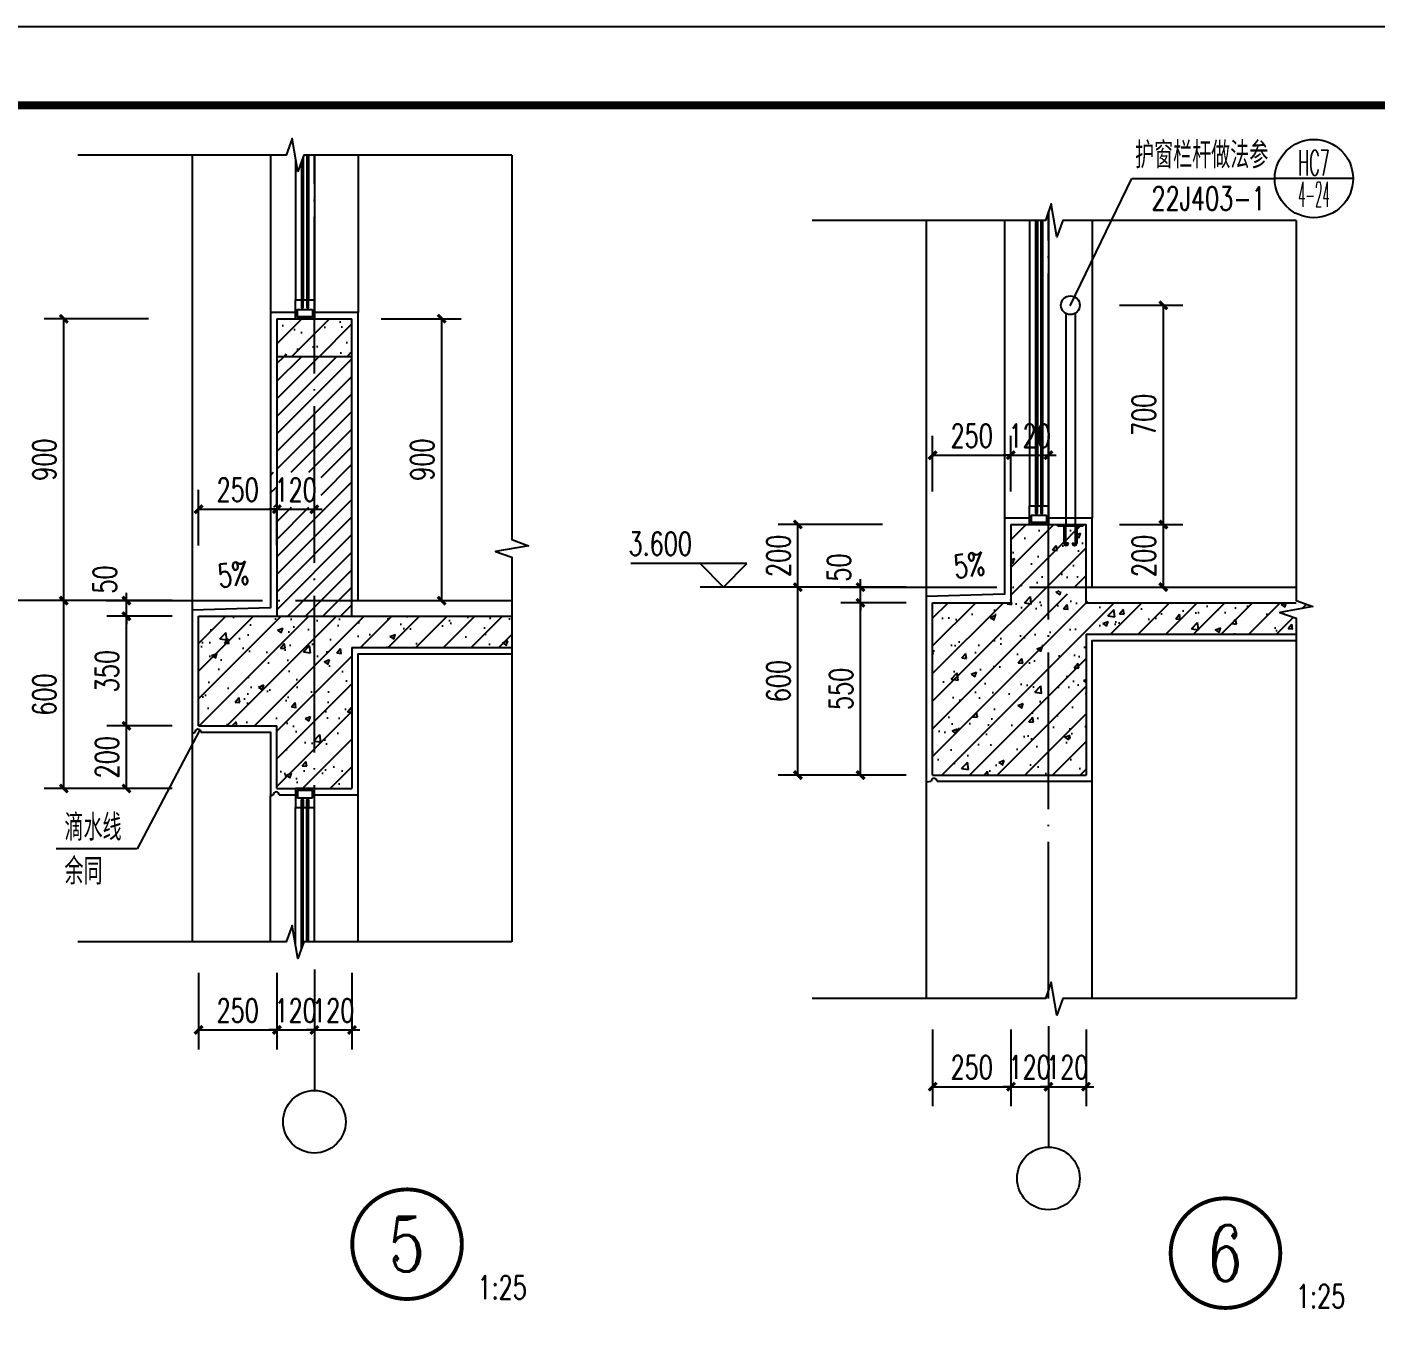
# Model space of a CAD drawing. Extents: x 79570 to 678837, y -1139230 to -612789.
# Drawn here: x 638062 to 646676, y -788883 to -780588 of the extents above; entities that cross this region are included whole.
import ezdxf
from ezdxf.enums import TextEntityAlignment as Align

# ---------------------------------------------------------------- set-up
doc = ezdxf.new("R2010")
doc.units = 0
doc.header["$LTSCALE"] = 1000
doc.header["$MEASUREMENT"] = 0
doc.linetypes.add('DOTE', pattern=[2.42, 2, -0.2, 0.02, -0.2])
for name, color, linetype in [('4', 4, 'Continuous'), ('A-剖-0.20mm.......SECT-L04', 42, 'Continuous'), ('A-剖-填充.........SECT-PATT', 156, 'Continuous'), ('A-立-护栏栏杆.....ELEV-RAIL', 123, 'Continuous'), ('A-立-线.18........ELEV-L.18', 153, 'Continuous'), ('A-通-结构剖线.....COMM-STRU-SECT', 20, 'Continuous'), ('A-通-轴线.........COMM-GRID', 27, 'DOTE'), ('A-通-门窗剖线.....COMM-GLAZ-SECT', 150, 'Continuous'), ('AXIS', 3, 'Continuous'), ('AXIS_TEXT', 7, 'Continuous'), ('DIM_ELEV', 3, 'Continuous'), ('DIM_IDEN', 210, 'Continuous'), ('DIM_LEAD', 3, 'Continuous'), ('DIM_SYMB', 3, 'Continuous'), ('PUB_DIM', 3, 'Continuous'), ('PUB_TEXT', 7, 'Continuous'), ('结-图框', 6, 'Continuous')]:
    doc.layers.add(name, color=color, linetype=linetype)
doc.layers.add('ys-notprint', color=7, linetype='Continuous', plot=False)
doc.styles.add('_TCH_DIM', font='SIMPLEX', dxfattribs={"bigfont": 'GBCBIG'})
doc.styles.add('_TCH_DIM_T3', font='SIMPLEX', dxfattribs={"width": 0.705882, "bigfont": 'GBCBIG'})
doc.styles.add('_TCH_LABEL', font='COMPLEX', dxfattribs={"bigfont": 'GBCBIG'})
doc.styles.add('COMPLEX', font='COMPLEX')
doc.styles.add('R5-WALL-DIMS-D$0$_TCH_DIM', font='SIMPLEX', dxfattribs={"bigfont": 'GBCBIG'})
doc.styles.add('蓝绿图框', font='', dxfattribs={"width": 0.7})
doc.styles.get('蓝绿图框').set_extended_font_data('SimSun')
doc.dimstyles.new('_TCH_ARCH&&25', dxfattribs={"dimtxt": 74.375, "dimasz": 25, "dimexe": 62.5, "dimexo": 75, "dimgap": 25, "dimtad": 1, "dimdec": 0, "dimzin": 0, "dimdsep": 46, "dimtxsty": '_TCH_DIM_T3', "dimblk": 'ARCHTICK', "dimcen": 0.09, "dimclrt": 7, "dimazin": 2, "dimtfac": 1, "dimtdec": 0, "dimtix": 1, "dimtmove": 2, "dimatfit": 3, "dimfxl": 1, "dimtolj": 1, "dimtzin": 0, "dimarcsym": 0})

# ---------------------------------------------------------------- blocks, each defined once
blk = doc.blocks.new('_AXISO')
blk.add_circle((0, 0), 0.5)
at = {"layer": 'AXIS_TEXT', "style": 'COMPLEX', "width": 1.041667}
blk.add_attdef('A', text='', height=0.56, dxfattribs=at).set_placement((-0.25, -0.28), (0.25, -0.28), align=Align.FIT)
blk = doc.blocks.new('A$C7B8302AA')
at = {"layer": 'A-通-门窗剖线.....COMM-GLAZ-SECT'}
for points in [[(-5.8, -58.3), (-5.8, 0), (-64.2, 0), (-64.2, -58.3), (-46.1, -58.3), (-46.1, -35), (-40.3, -35), (-40.3, -58.3), (-29.8, -58.3), (-29.8, -35), (-23.9, -35), (-23.9, -58.3)], [(-11.7, -29.2), (-11.7, -5.8), (-58.3, -5.8), (-58.3, -29.2), (-49, -29.2), (-49, -29.2), (-34.4, -29.2), (-34.4, -29.2), (-33.8, -29.2), (-33.8, -29.2), (-15.2, -29.2), (-15.2, -29.2)]]:
    blk.add_lwpolyline(points, close=True, dxfattribs=at)
blk = doc.blocks.new('全a80ym')
at = {"layer": 'A-立-护栏栏杆.....ELEV-RAIL'}
for p, q in [((-40, -5), (-40, 0)), ((-40, 0), (40, 0)), ((40, -5), (-40, -5)), ((-20.6, -5), (-20.6, -59.5)), ((-15.6, -5), (-15.6, -59.5)), ((15.6, -5), (15.6, -59.5)), ((20.6, -5), (20.6, -59.5)), ((40, 0), (40, -5)), ((-6, -59.5), (-11, -59.5)), ((6, -59.5), (11, -59.5))]:
    blk.add_line(p, q, dxfattribs=at)
for centre, radius in [((-13.3, -59.5), 7.28), ((-13.3, -59.5), 2.28), ((13.3, -59.5), 7.28), ((13.3, -59.5), 2.28)]:
    blk.add_arc(centre, radius, 180, 0, dxfattribs=at)
blk = doc.blocks.new('_ArchTick')
at = {"color": 0, "linetype": 'ByBlock', "const_width": 0.4}
blk.add_lwpolyline([(-0.5, -0.5), (0.5, 0.5)], dxfattribs=at)
blk = doc.blocks.new('*D3590')
at = {"layer": 'Defpoints', "color": 0, "transparency": 16777216}
for p in [(618208.3, -839702.9), (618458.3, -839702.9), (618458.3, -839960.3)]:
    blk.add_point(p, dxfattribs=at)
at = {"layer": 'PUB_DIM', "color": 0, "lineweight": -2, "transparency": 16777216}
for p, q in [((618208.3, -839777.9), (618208.3, -840022.8)), ((618458.3, -839777.9), (618458.3, -840022.8)), ((618208.3, -839960.3), (618458.3, -839960.3))]:
    blk.add_line(p, q, dxfattribs=at)
at = {"layer": 'PUB_DIM', "color": 0, "lineweight": -2, "transparency": 16777216, "xscale": 25, "yscale": 25, "zscale": 25, "rotation": 180}
blk.add_blockref('_ArchTick', (618208.3, -839960.3), dxfattribs=at)
at = {"layer": 'PUB_DIM', "color": 0, "lineweight": -2, "transparency": 16777216, "xscale": 25, "yscale": 25, "zscale": 25}
blk.add_blockref('_ArchTick', (618458.3, -839960.3), dxfattribs=at)
at = {"layer": 'PUB_DIM', "color": 7, "transparency": 16777216, "insert": (618333.3, -839898.1), "char_height": 74.38, "attachment_point": 5, "style": '_TCH_DIM_T3'}
blk.add_mtext('\\A1;250', dxfattribs=at)
blk = doc.blocks.new('*D3591')
at = {"layer": 'Defpoints', "color": 0, "transparency": 16777216}
for p in [(618458.3, -839702.9), (618578.3, -839702.9), (618578.3, -839960.3)]:
    blk.add_point(p, dxfattribs=at)
at = {"layer": 'PUB_DIM', "color": 0, "lineweight": -2, "transparency": 16777216}
for p, q in [((618458.3, -839777.9), (618458.3, -840022.8)), ((618578.3, -839777.9), (618578.3, -840022.8)), ((618458.3, -839960.3), (618433.3, -839960.3)), ((618458.3, -839960.3), (618578.3, -839960.3)), ((618578.3, -839960.3), (618603.3, -839960.3))]:
    blk.add_line(p, q, dxfattribs=at)
at = {"layer": 'PUB_DIM', "color": 0, "lineweight": -2, "transparency": 16777216, "xscale": 25, "yscale": 25, "zscale": 25}
blk.add_blockref('_ArchTick', (618458.3, -839960.3), dxfattribs=at)
at = {"layer": 'PUB_DIM', "color": 0, "lineweight": -2, "transparency": 16777216, "xscale": 25, "yscale": 25, "zscale": 25, "rotation": 180}
blk.add_blockref('_ArchTick', (618578.3, -839960.3), dxfattribs=at)
at = {"layer": 'PUB_DIM', "color": 7, "transparency": 16777216, "insert": (618518.3, -839898.1), "char_height": 74.38, "attachment_point": 5, "style": '_TCH_DIM_T3'}
blk.add_mtext('\\A1;120', dxfattribs=at)
blk = doc.blocks.new('*D3592')
at = {"layer": 'Defpoints', "color": 0, "transparency": 16777216}
for p in [(618578.3, -839702.9), (618698.3, -839702.9), (618698.3, -839960.3)]:
    blk.add_point(p, dxfattribs=at)
at = {"layer": 'PUB_DIM', "color": 0, "lineweight": -2, "transparency": 16777216}
for p, q in [((618578.3, -839777.9), (618578.3, -840022.8)), ((618698.3, -839777.9), (618698.3, -840022.8)), ((618578.3, -839960.3), (618553.3, -839960.3)), ((618578.3, -839960.3), (618698.3, -839960.3)), ((618698.3, -839960.3), (618723.3, -839960.3))]:
    blk.add_line(p, q, dxfattribs=at)
at = {"layer": 'PUB_DIM', "color": 0, "lineweight": -2, "transparency": 16777216, "xscale": 25, "yscale": 25, "zscale": 25}
blk.add_blockref('_ArchTick', (618578.3, -839960.3), dxfattribs=at)
at = {"layer": 'PUB_DIM', "color": 0, "lineweight": -2, "transparency": 16777216, "xscale": 25, "yscale": 25, "zscale": 25, "rotation": 180}
blk.add_blockref('_ArchTick', (618698.3, -839960.3), dxfattribs=at)
at = {"layer": 'PUB_DIM', "color": 7, "transparency": 16777216, "insert": (618638.3, -839898.1), "char_height": 74.38, "attachment_point": 5, "style": '_TCH_DIM_T3'}
blk.add_mtext('\\A1;120', dxfattribs=at)
blk = doc.blocks.new('*D3593')
at = {"layer": 'Defpoints', "color": 0, "transparency": 16777216}
for p in [(617978.3, -838589.5), (618198.9, -838589.5), (618198.9, -838639.5)]:
    blk.add_point(p, dxfattribs=at)
at = {"layer": 'PUB_DIM', "color": 0, "lineweight": -2, "transparency": 16777216}
for p, q in [((617978.3, -838589.5), (617978.3, -838564.5)), ((618123.9, -838589.5), (617915.8, -838589.5)), ((617978.3, -838639.5), (617978.3, -838589.5)), ((618123.9, -838639.5), (617915.8, -838639.5)), ((617978.3, -838639.5), (617978.3, -838664.5))]:
    blk.add_line(p, q, dxfattribs=at)
at = {"layer": 'PUB_DIM', "color": 0, "lineweight": -2, "transparency": 16777216, "xscale": 25, "yscale": 25, "zscale": 25}
for p, rotation in [((617978.3, -838589.5), 270), ((617978.3, -838639.5), 90)]:
    blk.add_blockref('_ArchTick', p, dxfattribs=dict(at, rotation=rotation))
at = {"layer": 'PUB_DIM', "color": 7, "transparency": 16777216, "insert": (617909.6, -838522), "char_height": 74.38, "attachment_point": 5, "rotation": 90, "style": '_TCH_DIM_T3'}
blk.add_mtext('\\A1;50', dxfattribs=at)
blk = doc.blocks.new('*D3594')
at = {"layer": 'Defpoints', "color": 0, "transparency": 16777216}
for p in [(617978.3, -838639.5), (618198.9, -838639.5), (618198.9, -838989.5)]:
    blk.add_point(p, dxfattribs=at)
at = {"layer": 'PUB_DIM', "color": 0, "lineweight": -2, "transparency": 16777216}
for p, q in [((618123.9, -838639.5), (617915.8, -838639.5)), ((617978.3, -838989.5), (617978.3, -838639.5)), ((618123.9, -838989.5), (617915.8, -838989.5))]:
    blk.add_line(p, q, dxfattribs=at)
at = {"layer": 'PUB_DIM', "color": 0, "lineweight": -2, "transparency": 16777216, "xscale": 25, "yscale": 25, "zscale": 25}
for p, rotation in [((617978.3, -838639.5), 90), ((617978.3, -838989.5), 270)]:
    blk.add_blockref('_ArchTick', p, dxfattribs=dict(at, rotation=rotation))
at = {"layer": 'PUB_DIM', "color": 7, "transparency": 16777216, "insert": (617916.1, -838814.5), "char_height": 74.38, "attachment_point": 5, "rotation": 90, "style": '_TCH_DIM_T3'}
blk.add_mtext('\\A1;350', dxfattribs=at)
blk = doc.blocks.new('*D3595')
at = {"layer": 'Defpoints', "color": 0, "transparency": 16777216}
for p in [(617978.3, -838989.5), (618198.9, -838989.5), (618198.9, -839189.5)]:
    blk.add_point(p, dxfattribs=at)
at = {"layer": 'PUB_DIM', "color": 0, "lineweight": -2, "transparency": 16777216}
for p, q in [((618123.9, -838989.5), (617915.8, -838989.5)), ((617978.3, -839189.5), (617978.3, -838989.5)), ((618123.9, -839189.5), (617915.8, -839189.5))]:
    blk.add_line(p, q, dxfattribs=at)
at = {"layer": 'PUB_DIM', "color": 0, "lineweight": -2, "transparency": 16777216, "xscale": 25, "yscale": 25, "zscale": 25}
for p, rotation in [((617978.3, -838989.5), 90), ((617978.3, -839189.5), 270)]:
    blk.add_blockref('_ArchTick', p, dxfattribs=dict(at, rotation=rotation))
at = {"layer": 'PUB_DIM', "color": 7, "transparency": 16777216, "insert": (617916.1, -839089.5), "char_height": 74.38, "attachment_point": 5, "rotation": 90, "style": '_TCH_DIM_T3'}
blk.add_mtext('\\A1;200', dxfattribs=at)
blk = doc.blocks.new('*D3596')
at = {"layer": 'Defpoints', "color": 0, "transparency": 16777216}
for p in [(617778.3, -838589.5), (618123.9, -838589.5), (618123.9, -839189.5)]:
    blk.add_point(p, dxfattribs=at)
at = {"layer": 'PUB_DIM', "color": 0, "lineweight": -2, "transparency": 16777216}
for p, q in [((618048.9, -838589.5), (617715.8, -838589.5)), ((617778.3, -839189.5), (617778.3, -838589.5)), ((618048.9, -839189.5), (617715.8, -839189.5))]:
    blk.add_line(p, q, dxfattribs=at)
at = {"layer": 'PUB_DIM', "color": 0, "lineweight": -2, "transparency": 16777216, "xscale": 25, "yscale": 25, "zscale": 25}
for p, rotation in [((617778.3, -838589.5), 90), ((617778.3, -839189.5), 270)]:
    blk.add_blockref('_ArchTick', p, dxfattribs=dict(at, rotation=rotation))
at = {"layer": 'PUB_DIM', "color": 7, "transparency": 16777216, "insert": (617716.1, -838889.5), "char_height": 74.38, "attachment_point": 5, "rotation": 90, "style": '_TCH_DIM_T3'}
blk.add_mtext('\\A1;600', dxfattribs=at)
blk = doc.blocks.new('*D3597')
at = {"layer": 'Defpoints', "color": 0, "transparency": 16777216}
for p in [(617778.3, -837689.5), (618123.9, -837689.5), (618123.9, -838589.5)]:
    blk.add_point(p, dxfattribs=at)
at = {"layer": 'PUB_DIM', "color": 0, "lineweight": -2, "transparency": 16777216}
for p, q in [((618048.9, -837689.5), (617715.8, -837689.5)), ((617778.3, -838589.5), (617778.3, -837689.5)), ((618048.9, -838589.5), (617715.8, -838589.5))]:
    blk.add_line(p, q, dxfattribs=at)
at = {"layer": 'PUB_DIM', "color": 0, "lineweight": -2, "transparency": 16777216, "xscale": 25, "yscale": 25, "zscale": 25}
for p, rotation in [((617778.3, -837689.5), 90), ((617778.3, -838589.5), 270)]:
    blk.add_blockref('_ArchTick', p, dxfattribs=dict(at, rotation=rotation))
at = {"layer": 'PUB_DIM', "color": 7, "transparency": 16777216, "insert": (617716.1, -838139.5), "char_height": 74.38, "attachment_point": 5, "rotation": 90, "style": '_TCH_DIM_T3'}
blk.add_mtext('\\A1;900', dxfattribs=at)
blk = doc.blocks.new('*D3598')
at = {"layer": 'Defpoints', "color": 0, "transparency": 16777216}
for p in [(618458.3, -838297.8), (618208.3, -838488.1), (618458.3, -838488.1)]:
    blk.add_point(p, dxfattribs=at)
at = {"layer": 'PUB_DIM', "color": 0, "lineweight": -2, "transparency": 16777216}
for p, q in [((618208.3, -838413.1), (618208.3, -838235.3)), ((618458.3, -838413.1), (618458.3, -838235.3)), ((618208.3, -838297.8), (618458.3, -838297.8))]:
    blk.add_line(p, q, dxfattribs=at)
at = {"layer": 'PUB_DIM', "color": 0, "lineweight": -2, "transparency": 16777216, "xscale": 25, "yscale": 25, "zscale": 25, "rotation": 180}
blk.add_blockref('_ArchTick', (618208.3, -838297.8), dxfattribs=at)
at = {"layer": 'PUB_DIM', "color": 0, "lineweight": -2, "transparency": 16777216, "xscale": 25, "yscale": 25, "zscale": 25}
blk.add_blockref('_ArchTick', (618458.3, -838297.8), dxfattribs=at)
at = {"layer": 'PUB_DIM', "color": 7, "transparency": 16777216, "insert": (618333.3, -838235.6), "char_height": 74.38, "attachment_point": 5, "style": '_TCH_DIM_T3'}
blk.add_mtext('\\A1;250', dxfattribs=at)
blk = doc.blocks.new('*D3599')
at = {"layer": 'Defpoints', "color": 0, "transparency": 16777216}
for p in [(618578.3, -838297.8), (618458.3, -838488.1), (618578.3, -838488.1)]:
    blk.add_point(p, dxfattribs=at)
at = {"layer": 'PUB_DIM', "color": 0, "lineweight": -2, "transparency": 16777216}
for p, q in [((618458.3, -838413.1), (618458.3, -838235.3)), ((618578.3, -838413.1), (618578.3, -838235.3)), ((618458.3, -838297.8), (618433.3, -838297.8)), ((618458.3, -838297.8), (618578.3, -838297.8)), ((618578.3, -838297.8), (618603.3, -838297.8))]:
    blk.add_line(p, q, dxfattribs=at)
at = {"layer": 'PUB_DIM', "color": 0, "lineweight": -2, "transparency": 16777216, "xscale": 25, "yscale": 25, "zscale": 25}
blk.add_blockref('_ArchTick', (618458.3, -838297.8), dxfattribs=at)
at = {"layer": 'PUB_DIM', "color": 0, "lineweight": -2, "transparency": 16777216, "xscale": 25, "yscale": 25, "zscale": 25, "rotation": 180}
blk.add_blockref('_ArchTick', (618578.3, -838297.8), dxfattribs=at)
at = {"layer": 'PUB_DIM', "color": 7, "transparency": 16777216, "insert": (618518.3, -838235.6), "char_height": 74.38, "attachment_point": 5, "style": '_TCH_DIM_T3'}
blk.add_mtext('\\A1;120', dxfattribs=at)
blk = doc.blocks.new('*D3600')
at = {"layer": 'Defpoints', "color": 0, "transparency": 16777216}
for p in [(618716, -837689.5), (618984.7, -837689.5), (618716, -838589.5)]:
    blk.add_point(p, dxfattribs=at)
at = {"layer": 'PUB_DIM', "color": 0, "lineweight": -2, "transparency": 16777216}
for p, q in [((618791, -837689.5), (619047.2, -837689.5)), ((618984.7, -838589.5), (618984.7, -837689.5)), ((618791, -838589.5), (619047.2, -838589.5))]:
    blk.add_line(p, q, dxfattribs=at)
at = {"layer": 'PUB_DIM', "color": 0, "lineweight": -2, "transparency": 16777216, "xscale": 25, "yscale": 25, "zscale": 25}
for p, rotation in [((618984.7, -837689.5), 90), ((618984.7, -838589.5), 270)]:
    blk.add_blockref('_ArchTick', p, dxfattribs=dict(at, rotation=rotation))
at = {"layer": 'PUB_DIM', "color": 7, "transparency": 16777216, "insert": (618922.6, -838139.5), "char_height": 74.38, "attachment_point": 5, "rotation": 90, "style": '_TCH_DIM_T3'}
blk.add_mtext('\\A1;900', dxfattribs=at)
blk = doc.blocks.new('*D3601')
at = {"layer": 'Defpoints', "color": 0, "transparency": 16777216}
for p in [(620551.9, -839884), (620801.9, -839884), (620801.9, -840141.4)]:
    blk.add_point(p, dxfattribs=at)
at = {"layer": 'PUB_DIM', "color": 0, "lineweight": -2, "transparency": 16777216}
for p, q in [((620551.9, -839959), (620551.9, -840203.9)), ((620801.9, -839959), (620801.9, -840203.9)), ((620551.9, -840141.4), (620801.9, -840141.4))]:
    blk.add_line(p, q, dxfattribs=at)
at = {"layer": 'PUB_DIM', "color": 0, "lineweight": -2, "transparency": 16777216, "xscale": 25, "yscale": 25, "zscale": 25, "rotation": 180}
blk.add_blockref('_ArchTick', (620551.9, -840141.4), dxfattribs=at)
at = {"layer": 'PUB_DIM', "color": 0, "lineweight": -2, "transparency": 16777216, "xscale": 25, "yscale": 25, "zscale": 25}
blk.add_blockref('_ArchTick', (620801.9, -840141.4), dxfattribs=at)
at = {"layer": 'PUB_DIM', "color": 7, "transparency": 16777216, "insert": (620676.9, -840079.2), "char_height": 74.38, "attachment_point": 5, "style": '_TCH_DIM_T3'}
blk.add_mtext('\\A1;250', dxfattribs=at)
blk = doc.blocks.new('*D3602')
at = {"layer": 'Defpoints', "color": 0, "transparency": 16777216}
for p in [(620801.9, -839884), (620921.9, -839884), (620921.9, -840141.4)]:
    blk.add_point(p, dxfattribs=at)
at = {"layer": 'PUB_DIM', "color": 0, "lineweight": -2, "transparency": 16777216}
for p, q in [((620801.9, -839959), (620801.9, -840203.9)), ((620921.9, -839959), (620921.9, -840203.9)), ((620801.9, -840141.4), (620776.9, -840141.4)), ((620801.9, -840141.4), (620921.9, -840141.4)), ((620921.9, -840141.4), (620946.9, -840141.4))]:
    blk.add_line(p, q, dxfattribs=at)
at = {"layer": 'PUB_DIM', "color": 0, "lineweight": -2, "transparency": 16777216, "xscale": 25, "yscale": 25, "zscale": 25}
blk.add_blockref('_ArchTick', (620801.9, -840141.4), dxfattribs=at)
at = {"layer": 'PUB_DIM', "color": 0, "lineweight": -2, "transparency": 16777216, "xscale": 25, "yscale": 25, "zscale": 25, "rotation": 180}
blk.add_blockref('_ArchTick', (620921.9, -840141.4), dxfattribs=at)
at = {"layer": 'PUB_DIM', "color": 7, "transparency": 16777216, "insert": (620861.9, -840079.2), "char_height": 74.38, "attachment_point": 5, "style": '_TCH_DIM_T3'}
blk.add_mtext('\\A1;120', dxfattribs=at)
blk = doc.blocks.new('*D3603')
at = {"layer": 'Defpoints', "color": 0, "transparency": 16777216}
for p in [(620921.9, -839884), (621041.9, -839884), (621041.9, -840141.4)]:
    blk.add_point(p, dxfattribs=at)
at = {"layer": 'PUB_DIM', "color": 0, "lineweight": -2, "transparency": 16777216}
for p, q in [((620921.9, -839959), (620921.9, -840203.9)), ((621041.9, -839959), (621041.9, -840203.9)), ((620921.9, -840141.4), (620896.9, -840141.4)), ((620921.9, -840141.4), (621041.9, -840141.4)), ((621041.9, -840141.4), (621066.9, -840141.4))]:
    blk.add_line(p, q, dxfattribs=at)
at = {"layer": 'PUB_DIM', "color": 0, "lineweight": -2, "transparency": 16777216, "xscale": 25, "yscale": 25, "zscale": 25}
blk.add_blockref('_ArchTick', (620921.9, -840141.4), dxfattribs=at)
at = {"layer": 'PUB_DIM', "color": 0, "lineweight": -2, "transparency": 16777216, "xscale": 25, "yscale": 25, "zscale": 25, "rotation": 180}
blk.add_blockref('_ArchTick', (621041.9, -840141.4), dxfattribs=at)
at = {"layer": 'PUB_DIM', "color": 7, "transparency": 16777216, "insert": (620981.9, -840079.2), "char_height": 74.38, "attachment_point": 5, "style": '_TCH_DIM_T3'}
blk.add_mtext('\\A1;120', dxfattribs=at)
blk = doc.blocks.new('*D3604')
at = {"layer": 'Defpoints', "color": 0, "transparency": 16777216}
for p in [(620321.9, -838546.4), (620542.5, -838546.4), (620542.5, -838596.4)]:
    blk.add_point(p, dxfattribs=at)
at = {"layer": 'PUB_DIM', "color": 0, "lineweight": -2, "transparency": 16777216}
for p, q in [((620321.9, -838546.4), (620321.9, -838521.4)), ((620467.5, -838546.4), (620259.4, -838546.4)), ((620321.9, -838596.4), (620321.9, -838546.4)), ((620467.5, -838596.4), (620259.4, -838596.4)), ((620321.9, -838596.4), (620321.9, -838621.4))]:
    blk.add_line(p, q, dxfattribs=at)
at = {"layer": 'PUB_DIM', "color": 0, "lineweight": -2, "transparency": 16777216, "xscale": 25, "yscale": 25, "zscale": 25}
for p, rotation in [((620321.9, -838546.4), 270), ((620321.9, -838596.4), 90)]:
    blk.add_blockref('_ArchTick', p, dxfattribs=dict(at, rotation=rotation))
at = {"layer": 'PUB_DIM', "color": 7, "transparency": 16777216, "insert": (620253.2, -838484), "char_height": 74.38, "attachment_point": 5, "rotation": 90, "style": '_TCH_DIM_T3'}
blk.add_mtext('\\A1;50', dxfattribs=at)
blk = doc.blocks.new('*D3605')
at = {"layer": 'Defpoints', "color": 0, "transparency": 16777216}
for p in [(620321.9, -838596.4), (620542.5, -838596.4), (620542.5, -839146.4)]:
    blk.add_point(p, dxfattribs=at)
at = {"layer": 'PUB_DIM', "color": 0, "lineweight": -2, "transparency": 16777216}
for p, q in [((620467.5, -838596.4), (620259.4, -838596.4)), ((620321.9, -839146.4), (620321.9, -838596.4)), ((620467.5, -839146.4), (620259.4, -839146.4))]:
    blk.add_line(p, q, dxfattribs=at)
at = {"layer": 'PUB_DIM', "color": 0, "lineweight": -2, "transparency": 16777216, "xscale": 25, "yscale": 25, "zscale": 25}
for p, rotation in [((620321.9, -838596.4), 90), ((620321.9, -839146.4), 270)]:
    blk.add_blockref('_ArchTick', p, dxfattribs=dict(at, rotation=rotation))
at = {"layer": 'PUB_DIM', "color": 7, "transparency": 16777216, "insert": (620259.7, -838871.4), "char_height": 74.38, "attachment_point": 5, "rotation": 90, "style": '_TCH_DIM_T3'}
blk.add_mtext('\\A1;550', dxfattribs=at)
blk = doc.blocks.new('*D3606')
at = {"layer": 'Defpoints', "color": 0, "transparency": 16777216}
for p in [(620121.9, -838546.4), (620467.5, -838546.4), (620467.5, -839146.4)]:
    blk.add_point(p, dxfattribs=at)
at = {"layer": 'PUB_DIM', "color": 0, "lineweight": -2, "transparency": 16777216}
for p, q in [((620392.5, -838546.4), (620059.4, -838546.4)), ((620121.9, -839146.4), (620121.9, -838546.4)), ((620392.5, -839146.4), (620059.4, -839146.4))]:
    blk.add_line(p, q, dxfattribs=at)
at = {"layer": 'PUB_DIM', "color": 0, "lineweight": -2, "transparency": 16777216, "xscale": 25, "yscale": 25, "zscale": 25}
for p, rotation in [((620121.9, -838546.4), 90), ((620121.9, -839146.4), 270)]:
    blk.add_blockref('_ArchTick', p, dxfattribs=dict(at, rotation=rotation))
at = {"layer": 'PUB_DIM', "color": 7, "transparency": 16777216, "insert": (620059.7, -838846.4), "char_height": 74.38, "attachment_point": 5, "rotation": 90, "style": '_TCH_DIM_T3'}
blk.add_mtext('\\A1;600', dxfattribs=at)
blk = doc.blocks.new('*D3607')
at = {"layer": 'Defpoints', "color": 0, "transparency": 16777216}
for p in [(620121.9, -838346.4), (620467.5, -838346.4), (620467.5, -838546.4)]:
    blk.add_point(p, dxfattribs=at)
at = {"layer": 'PUB_DIM', "color": 0, "lineweight": -2, "transparency": 16777216}
for p, q in [((620392.5, -838346.4), (620059.4, -838346.4)), ((620121.9, -838546.4), (620121.9, -838346.4)), ((620392.5, -838546.4), (620059.4, -838546.4))]:
    blk.add_line(p, q, dxfattribs=at)
at = {"layer": 'PUB_DIM', "color": 0, "lineweight": -2, "transparency": 16777216, "xscale": 25, "yscale": 25, "zscale": 25}
for p, rotation in [((620121.9, -838346.4), 90), ((620121.9, -838546.4), 270)]:
    blk.add_blockref('_ArchTick', p, dxfattribs=dict(at, rotation=rotation))
at = {"layer": 'PUB_DIM', "color": 7, "transparency": 16777216, "insert": (620059.7, -838446.4), "char_height": 74.38, "attachment_point": 5, "rotation": 90, "style": '_TCH_DIM_T3'}
blk.add_mtext('\\A1;200', dxfattribs=at)
blk = doc.blocks.new('*D3608')
at = {"layer": 'Defpoints', "color": 0, "transparency": 16777216}
for p in [(620801.9, -838125.3), (620551.9, -838315.6), (620801.9, -838315.6)]:
    blk.add_point(p, dxfattribs=at)
at = {"layer": 'PUB_DIM', "color": 0, "lineweight": -2, "transparency": 16777216}
for p, q in [((620551.9, -838240.6), (620551.9, -838062.8)), ((620801.9, -838240.6), (620801.9, -838062.8)), ((620551.9, -838125.3), (620801.9, -838125.3))]:
    blk.add_line(p, q, dxfattribs=at)
at = {"layer": 'PUB_DIM', "color": 0, "lineweight": -2, "transparency": 16777216, "xscale": 25, "yscale": 25, "zscale": 25, "rotation": 180}
blk.add_blockref('_ArchTick', (620551.9, -838125.3), dxfattribs=at)
at = {"layer": 'PUB_DIM', "color": 0, "lineweight": -2, "transparency": 16777216, "xscale": 25, "yscale": 25, "zscale": 25}
blk.add_blockref('_ArchTick', (620801.9, -838125.3), dxfattribs=at)
at = {"layer": 'PUB_DIM', "color": 7, "transparency": 16777216, "insert": (620676.9, -838063.1), "char_height": 74.38, "attachment_point": 5, "style": '_TCH_DIM_T3'}
blk.add_mtext('\\A1;250', dxfattribs=at)
blk = doc.blocks.new('*D3609')
at = {"layer": 'Defpoints', "color": 0, "transparency": 16777216}
for p in [(620921.9, -838125.3), (620801.9, -838315.6), (620921.9, -838315.6)]:
    blk.add_point(p, dxfattribs=at)
at = {"layer": 'PUB_DIM', "color": 0, "lineweight": -2, "transparency": 16777216}
for p, q in [((620801.9, -838240.6), (620801.9, -838062.8)), ((620921.9, -838240.6), (620921.9, -838062.8)), ((620801.9, -838125.3), (620776.9, -838125.3)), ((620801.9, -838125.3), (620921.9, -838125.3)), ((620921.9, -838125.3), (620946.9, -838125.3))]:
    blk.add_line(p, q, dxfattribs=at)
at = {"layer": 'PUB_DIM', "color": 0, "lineweight": -2, "transparency": 16777216, "xscale": 25, "yscale": 25, "zscale": 25}
blk.add_blockref('_ArchTick', (620801.9, -838125.3), dxfattribs=at)
at = {"layer": 'PUB_DIM', "color": 0, "lineweight": -2, "transparency": 16777216, "xscale": 25, "yscale": 25, "zscale": 25, "rotation": 180}
blk.add_blockref('_ArchTick', (620921.9, -838125.3), dxfattribs=at)
at = {"layer": 'PUB_DIM', "color": 7, "transparency": 16777216, "insert": (620861.9, -838063.1), "char_height": 74.38, "attachment_point": 5, "style": '_TCH_DIM_T3'}
blk.add_mtext('\\A1;120', dxfattribs=at)
blk = doc.blocks.new('*D3610')
at = {"layer": 'Defpoints', "color": 0, "transparency": 16777216}
for p in [(621073.5, -838346.4), (621288.7, -838346.4), (621073.5, -838546.4)]:
    blk.add_point(p, dxfattribs=at)
at = {"layer": 'PUB_DIM', "color": 0, "lineweight": -2, "transparency": 16777216}
for p, q in [((621148.5, -838346.4), (621351.2, -838346.4)), ((621288.7, -838546.4), (621288.7, -838346.4)), ((621148.5, -838546.4), (621351.2, -838546.4))]:
    blk.add_line(p, q, dxfattribs=at)
at = {"layer": 'PUB_DIM', "color": 0, "lineweight": -2, "transparency": 16777216, "xscale": 25, "yscale": 25, "zscale": 25}
for p, rotation in [((621288.7, -838346.4), 90), ((621288.7, -838546.4), 270)]:
    blk.add_blockref('_ArchTick', p, dxfattribs=dict(at, rotation=rotation))
at = {"layer": 'PUB_DIM', "color": 7, "transparency": 16777216, "insert": (621226.5, -838446.4), "char_height": 74.38, "attachment_point": 5, "rotation": 90, "style": '_TCH_DIM_T3'}
blk.add_mtext('\\A1;200', dxfattribs=at)
blk = doc.blocks.new('*D3611')
at = {"layer": 'Defpoints', "color": 0, "transparency": 16777216}
for p in [(621073.5, -837646.5), (621288.7, -837646.5), (621073.5, -838346.4)]:
    blk.add_point(p, dxfattribs=at)
at = {"layer": 'PUB_DIM', "color": 0, "lineweight": -2, "transparency": 16777216}
for p, q in [((621148.5, -837646.5), (621351.2, -837646.5)), ((621288.7, -838346.4), (621288.7, -837646.5)), ((621148.5, -838346.4), (621351.2, -838346.4))]:
    blk.add_line(p, q, dxfattribs=at)
at = {"layer": 'PUB_DIM', "color": 0, "lineweight": -2, "transparency": 16777216, "xscale": 25, "yscale": 25, "zscale": 25}
for p, rotation in [((621288.7, -837646.5), 90), ((621288.7, -838346.4), 270)]:
    blk.add_blockref('_ArchTick', p, dxfattribs=dict(at, rotation=rotation))
at = {"layer": 'PUB_DIM', "color": 7, "transparency": 16777216, "insert": (621226.5, -837996.4), "char_height": 74.38, "attachment_point": 5, "rotation": 90, "style": '_TCH_DIM_T3'}
blk.add_mtext('\\A1;700', dxfattribs=at)
blk = doc.blocks.new('template_浙_标准图框A1_A1_0.0000_1bed4683cac0ca9b963c039433737638')
at = {"layer": '结-图框'}
blk.add_line((831, 584), (25, 584), dxfattribs=at)
blk.add_lwpolyline([(0, 0), (841, 0), (841, 594), (0, 594)], close=True, dxfattribs=at)
at = {"layer": '结-图框', "const_width": 1}
blk.add_lwpolyline([(25, 584), (25, 10), (831, 10), (831, 584)], close=True, dxfattribs=at)
at = {"color": 6, "style": '蓝绿图框', "width": 0.7}
for tag, p in [('专业审定', (782.48, 167.5)), ('专业审核', (782.48, 158.5)), ('项目经理', (782.48, 149.5)), ('专业负责', (782.48, 140.5)), ('专业校对', (782.48, 131.5)), ('专业设计', (782.48, 122.5)), ('专业制图', (782.48, 113.5))]:
    blk.add_attdef(tag, text='', height=3, dxfattribs=at).set_placement(p, align=Align.MIDDLE)
for tag, height, p in [('日期', 3, (821.45, 113.5)), ('建设单位', 3.5, (796, 97.72)), ('项目名称', 3.5, (796, 76.96)), ('子项名称', 3.5, (796.26, 63.69)), ('图纸名称', 3.5, (796.28, 51.48)), ('图纸名称', 3.5, (796.38, 46.45)), ('图纸名称', 3.5, (796.48, 41.64)), ('项目编号', 3, (796.15, 32.75)), ('图号', 3, (789.2, 23.5)), ('修改版次', 3, (823.75, 23.5))]:
    blk.add_attdef(tag, text='', height=height, dxfattribs=at).set_placement(p, align=Align.MIDDLE_CENTER)
at = {"layer": 'ys-notprint', "color": 6, "style": '蓝绿图框', "width": 0.7}
for tag, p in [('暖通', (21.09, 577.84)), ('电气', (21.02, 564.82)), ('给排水', (21.35, 552.55)), ('结构', (21.47, 539.64)), ('建筑', (21.4, 526.53))]:
    blk.add_attdef(tag, text='', height=2.5, rotation=90.7801, dxfattribs=at).set_placement(p, align=Align.MIDDLE)
blk.add_attdef('设计发图章', text='', height=3, dxfattribs=at).set_placement((747.09, 465.48), align=Align.MIDDLE)
at = {"layer": '结-图框', "style": '蓝绿图框', "width": 0.7}
for tag, p in [('项目经理', (792.5, 572)), ('专业负责', (792.5, 564)), ('专业设计', (792.5, 556))]:
    blk.add_attdef(tag, text='', height=3.5, dxfattribs=at).set_placement(p, align=Align.MIDDLE_CENTER)
blk = doc.blocks.new('jie5')
at = {"layer": 'A-剖-填充.........SECT-PATT'}
h = blk.add_hatch(dxfattribs=at)
h.set_pattern_fill('钢筋混凝土', color=256, scale=25)
h.set_pattern_definition([(45, (-39.16, 0), (-44.194174, 44.194174), []), (50, (-39.16, 0), (179.315046, -15.688034), [18.75, -206.25]), (355, (-39.16, 0), (-34.687833, 188.048033), [15, -165]), (100.4514, (-24.22, -1.3), (144.627345, 172.359886), [15.935047, -175.285528]), (46.1842, (-39.16, 50), (266.81026, -41.379754), [28.125, -309.375]), (96.6356, (-16.92, 46.55), (233.665676, 243.52947), [23.90257, -262.92825]), (351.1842, (-39.16, 50), (233.665486, 243.52965), [22.5, -247.5]), (21, (-14.16, 37.5), (149.226763, -100.654723), [18.75, -206.25]), (326, (-14.16, 37.5), (60.828833, 181.28751), [15, -165]), (71.4514, (-1.72, 29.11), (210.055657, 80.632624), [15.935047, -175.285528]), (37.5, (-39.16, 0), (3.039964, 83.2234635), [0, -163, 0, -167.5, 0, -165.625]), (7.5, (-39.16, 0), (65.767384, 98.602928), [0, -95.5, 0, -159.25, 0, -63.125]), (327.5, (-94.91, 0), (133.455609, -5.638718), [0, -62.5, 0, -195, 0, -258.75]), (317.5, (-119.91, 0), (145.796542, 25.026246), [0, -81.25, 0, -129.5, 0, -183.75])])
h.paths.add_polyline_path([(618578.3, -837689.5), (618458.3, -837689.5), (618458.3, -837809.5), (618578.3, -837809.5)])
h.paths.add_polyline_path([(618698.3, -837689.5), (618578.3, -837689.5), (618578.3, -837809.5), (618698.3, -837809.5)])
h.paths.add_polyline_path([(619209, -838639.5), (618698.3, -838639.5), (618578.3, -838639.5), (618578.3, -839189.5), (618698.3, -839189.5), (618698.3, -838739.5), (619209, -838739.5)])
h.paths.add_polyline_path([(618578.3, -838639.5), (618208.3, -838639.5), (618208.3, -838989.5), (618458.3, -838989.5), (618458.3, -839189.5), (618578.3, -839189.5)])
h = blk.add_hatch(dxfattribs=at)
h.set_pattern_fill('ANSI31', color=256, scale=25)
h.set_pattern_definition([(45, (-39.158, 0), (-28.0633004, 28.0633004), [])])
h.paths.add_polyline_path([(618698.3, -837809.5), (618578.3, -837809.5), (618578.3, -838639.5), (618698.3, -838639.5)])
h.paths.add_polyline_path([(618578.3, -837809.5), (618458.3, -837809.5), (618458.3, -838639.5), (618578.3, -838639.5)])
h.paths.add_polyline_path([(618437.2, -838291.4), (618599.4, -838291.4), (618599.4, -838179.8), (618437.2, -838179.8)])
h = blk.add_hatch(dxfattribs=at)
h.set_pattern_fill('钢筋混凝土', color=256, scale=25)
h.set_pattern_definition([(45, (-339.37, 0), (-44.194174, 44.194174), []), (50, (-339.37, 0), (179.315046, -15.688034), [18.75, -206.25]), (355, (-339.37, 0), (-34.687833, 188.048033), [15, -165]), (100.4514, (-324.43, -1.3), (144.627345, 172.359886), [15.935047, -175.285528]), (46.1842, (-339.37, 50), (266.81026, -41.379754), [28.125, -309.375]), (96.6356, (-317.14, 46.55), (233.665676, 243.52947), [23.90257, -262.92825]), (351.1842, (-339.37, 50), (233.665486, 243.52965), [22.5, -247.5]), (21, (-314.37, 37.5), (149.226763, -100.654723), [18.75, -206.25]), (326, (-314.37, 37.5), (60.828833, 181.28751), [15, -165]), (71.4514, (-301.94, 29.11), (210.055657, 80.632624), [15.935047, -175.285528]), (37.5, (-339.37, 0), (3.039964, 83.2234635), [0, -163, 0, -167.5, 0, -165.625]), (7.5, (-339.37, 0), (65.767384, 98.602928), [0, -95.5, 0, -159.25, 0, -63.125]), (327.5, (-395.12, 0), (133.455609, -5.638718), [0, -62.5, 0, -195, 0, -258.75]), (317.5, (-420.12, 0), (145.796542, 25.026246), [0, -81.25, 0, -129.5, 0, -183.75])])
h.paths.add_polyline_path([(620921.9, -838546.4), (620801.9, -838546.4), (620801.9, -838596.4), (620551.9, -838596.4), (620551.9, -839146.4), (620801.9, -839146.4), (620921.9, -839146.4)])
h.paths.add_polyline_path([(620921.9, -838546.4), (620921.9, -839146.4), (621041.9, -839146.4), (621041.9, -838696.4), (621713.2, -838696.4), (621713.2, -838645.9), (621660.7, -838627.3), (621765.7, -838608.7), (621713.2, -838589.6), (621713.2, -838596.4), (621061.9, -838596.4)])
h.paths.add_polyline_path([(621041.9, -838346.4), (620921.9, -838346.4), (620921.9, -838546.4), (621041.9, -838546.4)])
edge = h.paths.add_edge_path(flags=16)
edge.add_line((620971.3, -838405.9), (620971.3, -838351.4))
edge.add_line((620971.3, -838351.4), (621012.5, -838351.4))
edge.add_line((621012.5, -838351.4), (621012.5, -838405.9))
edge.add_arc((621005.2, -838405.9), 7.28, -180, 0, ccw=False)
edge.add_line((620997.9, -838405.9), (621002.9, -838405.9))
edge.add_arc((621005.2, -838405.9), 2.28, 180, 360)
edge.add_line((621007.5, -838405.9), (621007.5, -838351.4))
edge.add_line((621007.5, -838351.4), (620976.3, -838351.4))
edge.add_line((620976.3, -838351.4), (620976.3, -838405.9))
edge.add_arc((620978.6, -838405.9), 2.28, 180, 360)
edge.add_line((620980.9, -838405.9), (620985.9, -838405.9))
edge.add_arc((620978.6, -838405.9), 7.28, -180, 0, ccw=False)
h.paths.add_polyline_path([(620921.9, -838346.4), (620801.9, -838346.4), (620801.9, -838546.4), (620921.9, -838546.4)])
at = {"layer": 'A-剖-0.20mm.......SECT-L04'}
for p, q in [((621061.9, -838546.4), (621713.2, -838546.4)), ((618718.3, -838589.5), (619209, -838589.5))]:
    blk.add_line(p, q, dxfattribs=at)
for points in [[(618518.3, -837669.5), (618438.3, -837669.5), (618438.3, -838612.4), (618188.3, -838619.5), (618188.3, -839013.6), (618197.1, -839009.5)], [(618718.3, -838589.5), (618718.3, -837669.5), (618578.3, -837669.5)], [(620861.9, -838326.4), (620781.9, -838326.4), (620781.9, -838569.3), (620531.9, -838576.4), (620531.9, -839168.5), (620547.3, -839166.4)], [(621061.9, -838546.4), (621061.9, -838326.4), (620921.9, -838326.4)], [(620921.9, -839166.4), (621061.9, -839166.4), (621061.9, -838716.4), (621713.2, -838716.4)], [(618578.3, -839209.5), (618718.3, -839209.5), (618718.3, -838759.5), (619209, -838759.5)], [(618216, -839009.5), (618438.3, -839009.5), (618438.3, -839212.3), (618447.1, -839209.5)], [(620566.2, -839166.4), (620781.9, -839166.4), (620781.9, -839166.4), (620977.4, -839166.4)], [(618466, -839209.5), (618518.3, -839209.5)]]:
    blk.add_lwpolyline(points, dxfattribs=at)
for centre in [(618206.5, -839009.5), (620556.8, -839166.4), (618456.5, -839209.5)]:
    blk.add_arc(centre, 9.47, 0, 180, dxfattribs=at)
at = {"layer": 'A-立-护栏栏杆.....ELEV-RAIL'}
for p, q in [((620976.9, -837672.4), (620976.9, -838346.4)), ((621006.9, -837672.4), (621006.9, -838346.4))]:
    blk.add_line(p, q, dxfattribs=at)
blk.add_circle((620991.9, -837646.4), 30, dxfattribs=at)
at = {"layer": 'A-立-线.18........ELEV-L.18'}
for p, q in [((618188.3, -837166.9), (618188.3, -838619.5)), ((618438.3, -837166.9), (618438.3, -837669.5)), ((618718.3, -837166.9), (618718.3, -837669.5)), ((620531.9, -837375.4), (620531.9, -838576.4)), ((620781.9, -837375.4), (620781.9, -838326.4)), ((621061.9, -837375.4), (621061.9, -838326.4)), ((618188.3, -839013.6), (618188.3, -839679.1)), ((620531.9, -839168.5), (620531.9, -839860.1)), ((621061.9, -839860.1), (621061.9, -839166.4)), ((618438.3, -839679.1), (618438.3, -839212.3)), ((618718.3, -839679.1), (618718.3, -839209.5))]:
    blk.add_line(p, q, dxfattribs=at)
at = {"layer": 'A-通-结构剖线.....COMM-STRU-SECT'}
for p, q in [((618458.3, -837689.5), (618458.3, -838639.5)), ((618458.3, -837689.5), (618698.3, -837689.5)), ((618458.3, -837689.5), (618698.3, -837689.5)), ((618698.3, -838639.5), (618698.3, -837689.5)), ((618458.3, -837809.5), (618698.3, -837809.5)), ((620801.9, -838346.4), (620801.9, -838596.4)), ((620801.9, -838346.4), (621041.9, -838346.4)), ((620801.9, -838346.4), (621041.9, -838346.4)), ((621041.9, -838596.4), (621041.9, -838346.4)), ((620551.9, -839146.4), (620551.9, -838596.4)), ((620551.9, -838596.4), (620801.9, -838596.4)), ((621041.9, -838596.4), (621713.2, -838596.4)), ((618208.3, -838989.5), (618208.3, -838639.5)), ((618208.3, -838639.5), (618698.3, -838639.5)), ((618698.3, -838639.5), (619209, -838639.5)), ((621041.9, -838696.4), (621041.9, -839146.4)), ((621041.9, -838696.4), (621713.2, -838696.4)), ((618698.3, -838739.5), (618698.3, -839189.5)), ((618698.3, -838739.5), (619209, -838739.5)), ((618208.3, -838989.5), (618458.3, -838989.5)), ((618458.3, -839189.5), (618458.3, -838989.5)), ((620551.9, -839146.4), (620801.9, -839146.4)), ((620801.9, -839146.4), (621041.9, -839146.4)), ((620801.9, -839146.4), (620801.9, -839146.4)), ((618458.3, -839189.5), (618698.3, -839189.5))]:
    blk.add_line(p, q, dxfattribs=at)
at = {"layer": 'A-通-轴线.........COMM-GRID', "linetype": 'DOTE', "ltscale": 0.25}
for p, q in [((618578.3, -839679.1), (618578.3, -837166.9)), ((620921.9, -839860.1), (620921.9, -837347.5)), ((620256.7, -838546.4), (621713.2, -838546.4)), ((617913.1, -838589.5), (619209, -838589.5))]:
    blk.add_line(p, q, dxfattribs=at)
at = {"layer": 'A-通-门窗剖线.....COMM-GLAZ-SECT'}
for points in [[(618518.3, -837179.9), (618518.3, -837629.5)], [(618536.9, -837187.4), (618536.9, -837629.5)], [(618542.9, -837170.9), (618542.9, -837629.5)], [(618553.7, -837166.9), (618553.7, -837629.5)], [(618559.7, -837166.9), (618559.7, -837629.5)], [(618578.3, -837166.9), (618578.3, -837629.5)], [(620861.9, -837375.4), (620861.9, -838286.4)], [(620880.5, -837375.4), (620880.5, -838286.4)], [(620886.5, -837375.4), (620886.5, -838286.4)], [(620897.3, -837375.4), (620897.3, -838286.4)], [(620903.3, -837375.4), (620903.3, -838286.4)], [(620921.9, -837347.5), (620921.9, -838286.4)], [(618518.3, -839692.1), (618518.3, -839249.5)], [(618536.9, -839699.6), (618536.9, -839249.5)], [(618542.9, -839683.1), (618542.9, -839249.5)], [(618553.7, -839679.1), (618553.7, -839249.5)], [(618559.7, -839679.1), (618559.7, -839249.5)], [(618578.3, -839679.1), (618578.3, -839249.5)]]:
    blk.add_lwpolyline(points, dxfattribs=at)
at = {"layer": 'AXIS'}
for p, q in [((618578.3, -839767.4), (618578.3, -840153.2)), ((620921.9, -839948.5), (620921.9, -840334.3))]:
    blk.add_line(p, q, dxfattribs=at)
at = {"layer": 'DIM_ELEV'}
for p, q in [((619959.4, -838471.4), (619588.7, -838471.4)), ((619884.4, -838546.4), (619809.4, -838471.4)), ((619884.4, -838546.4), (619959.4, -838471.4)), ((620059.4, -838546.4), (619809.4, -838546.4)), ((617715.8, -838589.5), (617465.8, -838589.5))]:
    blk.add_line(p, q, dxfattribs=at)
at = {"layer": 'DIM_IDEN', "linetype": 'ByBlock'}
for p, q in [((620991.9, -837646.4), (621187.9, -837242)), ((621187.9, -837242), (621644.5, -837242)), ((621894.5, -837242), (621644.5, -837242))]:
    blk.add_line(p, q, dxfattribs=at)
for centre, radius in [((621769.5, -837242), 125), ((620991.8, -837646.5), 0.152)]:
    blk.add_circle(centre, radius, dxfattribs=at)
at = {"layer": 'DIM_SYMB'}
for points in [[(619209, -837166.9), (618544.4, -837166.9), (618525.3, -837219.4), (618506.8, -837114.4), (618488.1, -837166.9), (617823.5, -837166.9)], [(619209, -837166.9), (619209, -838394.8), (619261.5, -838414), (619156.5, -838432.5), (619209, -838451.1), (619209, -839679.1)], [(621713.2, -837375.4), (620968.2, -837375.4), (620949.1, -837427.9), (620930.6, -837322.9), (620912, -837375.4), (620167.1, -837375.4)], [(621713.2, -837375.4), (621713.2, -838589.6), (621765.7, -838608.7), (621660.7, -838627.3), (621713.2, -838645.9), (621713.2, -839860.1)], [(619209, -839679.1), (618544.4, -839679.1), (618525.3, -839731.6), (618506.8, -839626.6), (618488.1, -839679.1), (617823.5, -839679.1)], [(621713.2, -839860.1), (620968.2, -839860.1), (620949.1, -839912.6), (620930.6, -839807.6), (620912, -839860.1), (620167.1, -839860.1)]]:
    blk.add_lwpolyline(points, dxfattribs=at)
at = {"layer": 'DIM_SYMB', "const_width": 12.5}
for points in [[(619049.1, -840644.3, 1), (618699.1, -840644.3, 1)], [(621662.1, -840672.8, 1), (621312.1, -840672.8, 1)]]:
    blk.add_lwpolyline(points, format="xyb", close=True, dxfattribs=at)
at = {"layer": 'A-立-护栏栏杆.....ELEV-RAIL', "extrusion": (0, 0, -1), "xscale": -1, "zscale": -1}
blk.add_blockref('全a80ym', (-620991.9, -838346.4), dxfattribs=at)
at = {"layer": 'A-通-门窗剖线.....COMM-GLAZ-SECT', "xscale": -1.028571428591385, "yscale": 1.028571428591385, "zscale": 1.028571428591385, "rotation": 180}
for p in [(618584.3, -837689.5), (620927.9, -838346.4)]:
    blk.add_blockref('A$C7B8302AA', p, dxfattribs=at)
at = {"layer": 'A-通-门窗剖线.....COMM-GLAZ-SECT', "xscale": 1.028571428591385, "yscale": 1.028571428591385, "zscale": 1.028571428591385}
blk.add_blockref('A$C7B8302AA', (618584.3, -839189.5), dxfattribs=at)
at = {"layer": 'AXIS', "xscale": 200, "yscale": 200, "zscale": 200}
for p in [(618578.3, -840253.2), (620921.9, -840434.3)]:
    blk.add_blockref('_AXISO', p, dxfattribs=at)
at = {"layer": 'PUB_TEXT', "linetype": 'ByBlock', "style": 'R5-WALL-DIMS-D$0$_TCH_DIM'}
blk.add_text('护窗栏杆做法参', height=84.4, dxfattribs=at).set_placement((621198.5, -837209.3))
at = {"layer": 'PUB_TEXT', "linetype": 'ByBlock', "style": '_TCH_LABEL'}
for s, width, p, p2 in [('HC7', 0.444915, (621719.2, -837232), (621819.8, -837232)), ('4-24', 0.316265, (621719.2, -837332.6), (621819.8, -837332.6))]:
    blk.add_text(s, height=80.5, dxfattribs=dict(at, width=width)).set_placement(p, p2, align=Align.FIT)
at = {"layer": 'PUB_TEXT', "linetype": 'ByBlock', "style": 'R5-WALL-DIMS-D$0$_TCH_DIM', "width": 0.705882}
blk.add_text('22J403-1', height=74.38, dxfattribs=at).set_placement((621250.8, -837342.7))
at = {"layer": 'PUB_TEXT', "style": '_TCH_DIM', "width": 0.705882}
for s, p in [('3.600', (619581.2, -838445.1)), ('1:25', (619099.1, -840819.3)), ('1:25', (621712.1, -840847.8))]:
    blk.add_text(s, height=74.38, dxfattribs=at).set_placement(p)
at = {"layer": 'PUB_TEXT', "style": '_TCH_LABEL'}
for s, height, p, p2 in [('5', 174.7, (618815.8, -840731.7), (618932.3, -840731.7)), ('6', 178.6, (621431.8, -840762.1), (621542.4, -840762.1))]:
    blk.add_text(s, height=height, dxfattribs=at).set_placement(p, p2, align=Align.FIT)
at = {"layer": 'PUB_DIM'}
for p1, p2, distance, picture, middle in [((621073.5, -838346.4), (621073.5, -837646.5), -215.2, '*D3611', (621226.5, -837996.4)), ((618123.9, -838589.5), (618123.9, -837689.5), 345.6, '*D3597', (617716.1, -838139.5)), ((618716, -838589.5), (618716, -837689.5), -268.8, '*D3600', (618922.6, -838139.5)), ((620551.9, -838315.6), (620801.9, -838315.6), 190.3, '*D3608', (620676.9, -838063.1)), ((620801.9, -838315.6), (620921.9, -838315.6), 190.3, '*D3609', (620861.9, -838063.1)), ((618208.3, -838488.1), (618458.3, -838488.1), 190.3, '*D3598', (618333.3, -838235.6)), ((618458.3, -838488.1), (618578.3, -838488.1), 190.3, '*D3599', (618518.3, -838235.6)), ((620467.5, -838546.4), (620467.5, -838346.4), 345.6, '*D3607', (620059.7, -838446.4)), ((621073.5, -838546.4), (621073.5, -838346.4), -215.2, '*D3610', (621226.5, -838446.4)), ((620467.5, -839146.4), (620467.5, -838546.4), 345.6, '*D3606', (620059.7, -838846.4)), ((618123.9, -839189.5), (618123.9, -838589.5), 345.6, '*D3596', (617716.1, -838889.5)), ((620542.5, -839146.4), (620542.5, -838596.4), 220.6, '*D3605', (620259.7, -838871.4)), ((618198.9, -838989.5), (618198.9, -838639.5), 220.6, '*D3594', (617916.1, -838814.5)), ((618198.9, -839189.5), (618198.9, -838989.5), 220.6, '*D3595', (617916.1, -839089.5)), ((618208.3, -839702.9), (618458.3, -839702.9), -257.4, '*D3590', (618333.3, -839898.1)), ((618458.3, -839702.9), (618578.3, -839702.9), -257.4, '*D3591', (618518.3, -839898.1)), ((618578.3, -839702.9), (618698.3, -839702.9), -257.4, '*D3592', (618638.3, -839898.1)), ((620551.9, -839884), (620801.9, -839884), -257.4, '*D3601', (620676.9, -840079.2)), ((620801.9, -839884), (620921.9, -839884), -257.4, '*D3602', (620861.9, -840079.2)), ((620921.9, -839884), (621041.9, -839884), -257.4, '*D3603', (620981.9, -840079.2))]:
    dim = blk.add_aligned_dim(p1=p1, p2=p2, distance=distance, dimstyle='_TCH_ARCH&&25', dxfattribs=at)
    dim.commit()
    dim.dimension.update_dxf_attribs({"geometry": picture, "text_midpoint": middle})
for base, p1, p2, picture, middle in [((620321.9, -838546.4), (620542.5, -838596.4), (620542.5, -838546.4), '*D3604', (620253.2, -838484)), ((617978.3, -838589.5), (618198.9, -838639.5), (618198.9, -838589.5), '*D3593', (617909.6, -838522))]:
    dim = blk.add_linear_dim(base=base, p1=p1, p2=p2, angle=90, dimstyle='_TCH_ARCH&&25', dxfattribs=at)
    dim.commit()
    dim.dimension.update_dxf_attribs({"geometry": picture, "text_midpoint": middle, "dimtype": 161})

msp = doc.modelspace()

# ---------------------------------------------------------------- linework, layer by layer
at = {"layer": 'DIM_LEAD', "linetype": 'ByBlock'}
for p, q in [((639164.9, -785075.8), (638764.7, -785836)), ((638764.7, -785836), (638248.5, -785836))]:
    msp.add_line(p, q, dxfattribs=at)
at = {"layer": 'DIM_SYMB'}
for points in [[(644262.4, -784128, 0, 0, 0), (644067.3, -784153.1, 40, 0, 0), (643918.5, -784172.2, 0, 0, 0)], [(639562.7, -784186.8, 0, 0, 0), (639367.6, -784211.8, 40, 0, 0), (639218.8, -784230.9, 0, 0, 0)]]:
    msp.add_lwpolyline(points, format="xyseb", dxfattribs=at)

# ---------------------------------------------------------------- block references
at = {"layer": '4'}
for name, p, xscale, yscale, zscale in [('template_浙_标准图框A1_A1_0.0000_1bed4683cac0ca9b963c039433737638', (610645.1, -810287.7), 50, 50, 50), ('jie5', (-597259.7, 892928.2), 2, 2, 2)]:
    msp.add_blockref(name, p, dxfattribs=dict(at, xscale=xscale, yscale=yscale, zscale=zscale))

# ---------------------------------------------------------------- texts
at = {"layer": 'PUB_TEXT', "style": '_TCH_DIM', "width": 0.705882}
for p in [(643989.6, -784110.1), (639289.9, -784168.9)]:
    msp.add_text('5%', height=148.75, rotation=7.31147, dxfattribs=at).set_placement(p)
at = {"layer": 'PUB_TEXT', "linetype": 'ByBlock', "style": '_TCH_DIM'}
for s, p in [('滴水线', (638301, -785783.5)), ('余同', (638301, -786063.5))]:
    msp.add_text(s, height=168.79, dxfattribs=at).set_placement(p)

doc.saveas('drawing.dxf')
